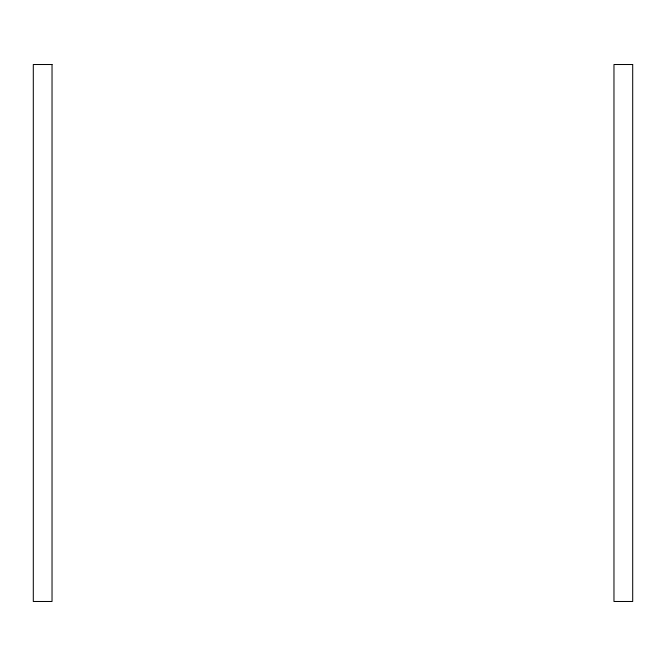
<?xml version="1.0" encoding="UTF-8"?>
<svg xmlns="http://www.w3.org/2000/svg" width="666" height="666" viewBox="0 0 666 666"><rect width="100%" height="100%" fill="white"/><g stroke="black" fill="none" stroke-linecap="round" stroke-linejoin="round"><path stroke-width="1" d="M52.031 64.519L33.3 64.519L33.3 601.481L52.031 601.481L52.031 64.519M632.7 64.519L613.969 64.519L613.969 601.481L632.7 601.481L632.7 64.519"/></g></svg>
